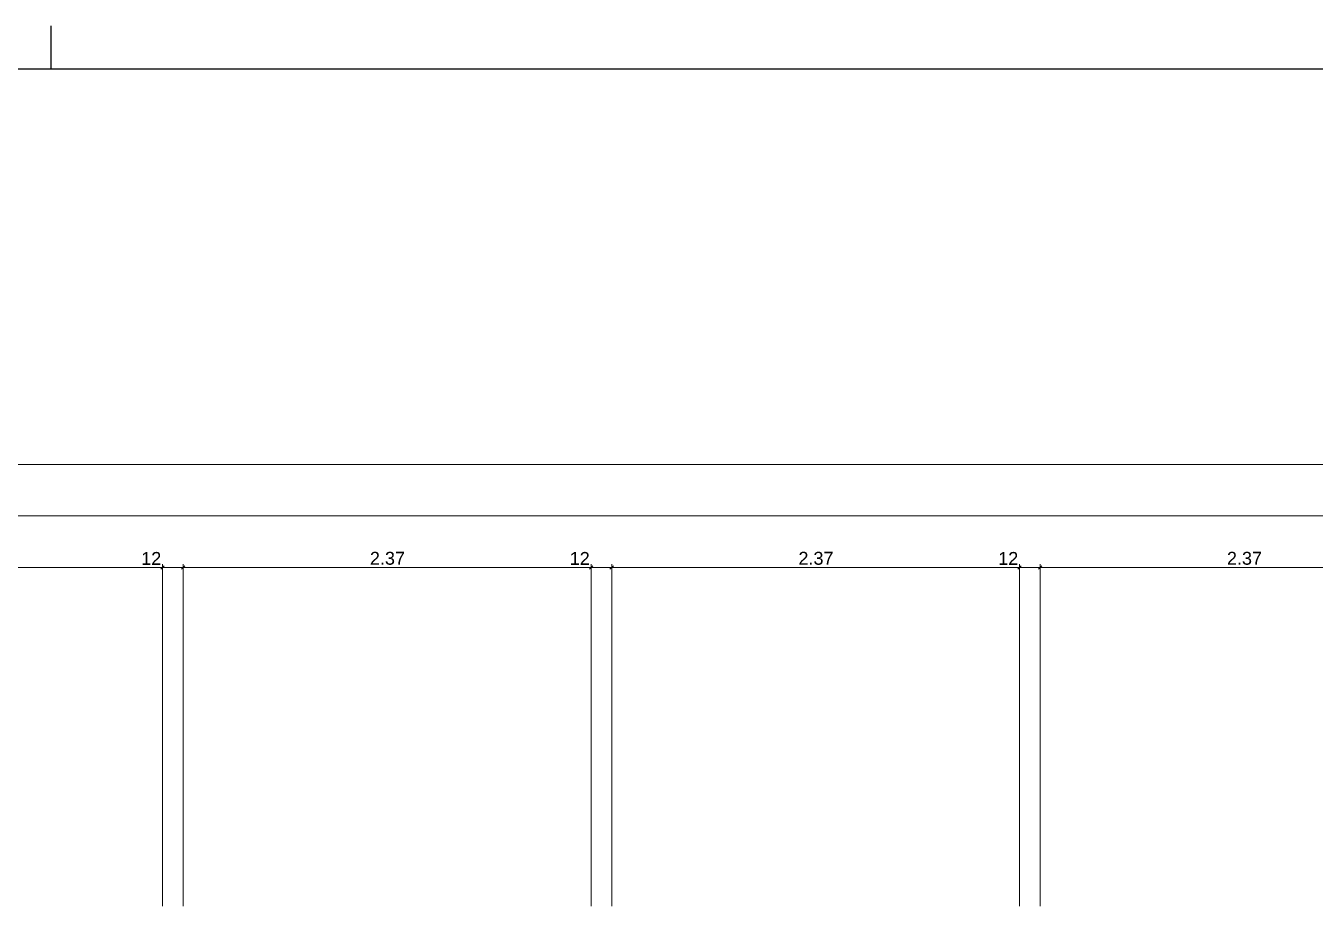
# Model space of a CAD drawing. Extents: x 0 to 1189, y 0 to 841.
# Drawn here: x 556 to 705.9, y 738.6 to 841 of the extents above; entities that cross this region are included whole.
import ezdxf

# ---------------------------------------------------------------- set-up
doc = ezdxf.new("R2010")
doc.units = 0
doc.layers.get('0').update_dxf_attribs({"lineweight": 35})
doc.layers.add('Bemassung', color=7, linetype='Continuous', lineweight=25)
doc.layers.add('X_Planrahmen', color=7, linetype='Continuous', lineweight=25)
doc.styles.get("Standard").update_dxf_attribs({"font": 'arial.ttf'})

# ---------------------------------------------------------------- blocks, each defined once
blk = doc.blocks.new('Blockreferenz-A0SO6TNL06')
at = {"color": 0, "linetype": 'ByBlock', "lineweight": -2, "ltscale": 0.25}
for p, q in [((559, 836), (559, 841)), ((5, 836), (1184, 836))]:
    blk.add_line(p, q, dxfattribs=at)
blk = doc.blocks.new('Referenz-A0SO6TOG06', base_point=(4.4, 96.7))
at = {"layer": 'Bemassung', "color": 0, "lineweight": 13}
for p, q in [((45.85, 790), (870.85, 790)), ((54.04, 784), (861.04, 784)), ((509.04, 778), (571.94, 778)), ((571.64, 778), (571.94, 778)), ((572.14, 778.2), (571.74, 777.8)), ((571.74, 777.8), (572.14, 778.2)), ((571.94, 738.62), (571.94, 778.38)), ((571.94, 738.62), (571.94, 778.38)), ((571.94, 778), (574.34, 778)), ((571.94, 778), (572.24, 778)), ((574.04, 778), (574.34, 778)), ((574.14, 777.8), (574.54, 778.2)), ((574.54, 778.2), (574.14, 777.8)), ((574.34, 738.62), (574.34, 778.38)), ((574.34, 738.62), (574.34, 778.38)), ((574.34, 778), (574.64, 778)), ((574.34, 778), (621.74, 778)), ((621.44, 778), (621.74, 778)), ((621.94, 778.2), (621.54, 777.8)), ((621.54, 777.8), (621.94, 778.2)), ((621.74, 738.62), (621.74, 778.38)), ((621.74, 738.62), (621.74, 778.38)), ((621.74, 778), (624.14, 778)), ((621.74, 778), (622.04, 778)), ((623.84, 778), (624.14, 778)), ((623.94, 777.8), (624.34, 778.2)), ((624.34, 778.2), (623.94, 777.8)), ((624.14, 738.62), (624.14, 778.38)), ((624.14, 738.62), (624.14, 778.38)), ((624.14, 778), (624.44, 778)), ((624.14, 778), (671.54, 778)), ((671.24, 778), (671.54, 778)), ((671.74, 778.2), (671.34, 777.8)), ((671.34, 777.8), (671.74, 778.2)), ((671.54, 738.62), (671.54, 778.38)), ((671.54, 738.62), (671.54, 778.38)), ((671.54, 778), (673.94, 778)), ((671.54, 778), (671.84, 778)), ((673.64, 778), (673.94, 778)), ((673.74, 777.8), (674.14, 778.2)), ((674.14, 778.2), (673.74, 777.8)), ((673.94, 738.62), (673.94, 778.38)), ((673.94, 738.62), (673.94, 778.38)), ((673.94, 778), (674.24, 778)), ((673.94, 778), (721.34, 778))]:
    blk.add_line(p, q, dxfattribs=at)
at = {"layer": 'Bemassung', "color": 0, "linetype": 'Continuous', "lineweight": 13, "ltscale": 0.13, "char_height": 1.5, "attachment_point": 1}
for s, insert in [('{\\fArial;12}', (569.46, 779.81)), ('{\\fArial;2.37}', (596.04, 779.83)), ('{\\fArial;12}', (619.26, 779.81)), ('{\\fArial;2.37}', (645.84, 779.83)), ('{\\fArial;12}', (669.06, 779.81)), ('{\\fArial;2.37}', (695.64, 779.83))]:
    blk.add_mtext(s, dxfattribs=dict(at, insert=insert))

msp = doc.modelspace()

# ---------------------------------------------------------------- block references
at = {"color": 8, "lineweight": 25, "ltscale": 0.25, "true_color": 0x808080}
msp.add_blockref('Referenz-A0SO6TOG06', (4.4, 96.7), dxfattribs=at)
at = {"layer": 'X_Planrahmen', "ltscale": 0.25}
msp.add_blockref('Blockreferenz-A0SO6TNL06', (0, 0), dxfattribs=at)

doc.saveas('drawing.dxf')
